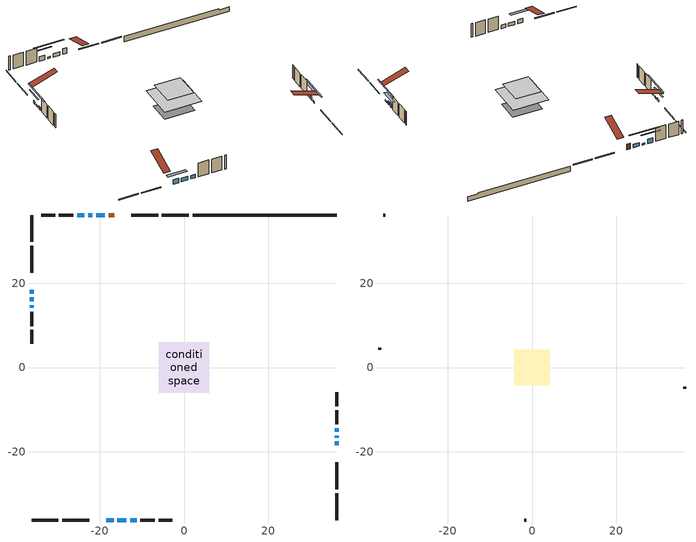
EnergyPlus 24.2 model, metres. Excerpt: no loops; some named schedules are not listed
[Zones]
conditioned space
 floor adiabatic (AdiabaticFloorConstruction): -5.97,-5.97 -5.97,5.97 5.97,5.97 5.97,-5.97 z2.74
 floor foundation (Slab1 construction): -4.88,-3.66 -4.88,3.66 4.88,3.66 4.88,-3.66 z-1.58
 wall outside (RimJoist1 construction): 1.17,36.24 -5.23,36.24 / -36.24,-36.24 -29.83,-36.24 / -36.24,36.24 -36.24,29.83 / 36.24,-36.24 36.24,-29.83 z0.3:0.6
 wall outside (RimJoist2 construction): -6.16,36.24 -12.57,36.24 / -28.9,-36.24 -22.5,-36.24 / -36.24,28.9 -36.24,22.5 / 36.24,-28.9 36.24,-22.5 z0.3:0.6
 wall outside (AdiabaticWallConstruction 1): -16.59,36.24 -17.87,36.24 z0.3:2.33
 wall outside (AdiabaticWallConstruction): -18.8,36.24 -20.88,36.24 / -15.82,-36.24 -13.74,-36.24 / -12.81,-36.24 -11.29,-36.24 / 36.24,-16.63 36.24,-16.23 z0.3:1.52; -36.24,18.48 -36.24,17.56 / -36.24,14.79 -36.24,14.18 z0.3:1.12; -18.48,-36.24 -16.75,-36.24 / 36.24,-15.31 36.24,-14.44 / -23.66,36.24 -25.38,36.24 z0.3:1.77; 36.24,-18.48 36.24,-17.56 / -21.81,36.24 -22.73,36.24 / -36.24,16.64 -36.24,15.72 z0.3:0.81
 wall outside (Wall1 construction): -26.31,36.24 -29.72,36.24 / -10.36,-36.24 -6.95,-36.24 / -36.24,13.25 -36.24,9.85 / 36.24,-13.51 36.24,-10.11 z0.3:5.18
 wall outside (Wall2 construction): -30.64,36.24 -33.9,36.24 / -6.02,-36.24 -2.77,-36.24 / -36.24,8.92 -36.24,5.67 / 36.24,-9.18 36.24,-5.93 z0.3:5.18
 wall foundation (FoundationWall1 construction): 2.1,36.24,-1.58 2.1,36.24,0.3 32.82,36.24,0.3 32.82,36.24,-0.11 36.24,36.24,-0.11 36.24,36.24,-1.58
 window (WindowConstruction): -18.8,36.24 -20.88,36.24 z0.3:1.52
 window (WindowConstruction 5): -36.24,18.48 -36.24,17.56 z0.3:1.11
 window (WindowConstruction 6): -18.48,-36.24 -16.75,-36.24 z0.3:1.77
 window (WindowConstruction 9): 36.24,-18.48 36.24,-17.56 z0.3:0.81
 window (WindowConstruction 10): -21.81,36.24 -22.73,36.24 z0.3:0.81
 window (WindowConstruction 11): -36.24,16.63 -36.24,15.72 z0.3:0.81
 window (WindowConstruction 1): -36.24,14.79 -36.24,14.18 z0.3:1.11
 window (WindowConstruction 2): -15.82,-36.24 -13.74,-36.24 z0.3:1.52
 window (WindowConstruction 7): -12.81,-36.24 -11.29,-36.24 z0.3:1.52
 window (WindowConstruction 8): 36.24,-16.63 36.24,-16.23 z0.3:1.52
 window (WindowConstruction 3): 36.24,-15.3 36.24,-14.44 z0.3:1.77
 window (WindowConstruction 4): -23.66,36.24 -25.38,36.24 z0.3:1.77
 door (Door): -16.59,36.24 -17.87,36.24 z0.3:2.33
 ceiling adiabatic (AdiabaticFloorConstruction): 5.97,-5.97 5.97,5.97 -5.97,5.97 -5.97,-5.97 z2.74
attic - vented
 floor to conditioned space (Floor1 construction Reversed): -4.22,-4.22 -4.22,4.22 4.22,4.22 4.22,-4.22 z5.18
 wall outside (Wall3 construction): -34.82,36.24 -35.31,36.24 / -1.84,-36.24 -1.36,-36.24 / -36.24,4.74 -36.24,4.26 / 36.24,-5 36.24,-4.52 z0.3:5.18
 roof outside (Roof1 construction): -15.66,36.24,5.18 -15.66,28.01,7.92 -13.49,28.01,7.92 -13.49,36.24,5.18; -19.41,-36.24,5.18 -19.41,-28.01,7.92 -21.57,-28.01,7.92 -21.57,-36.24,5.18; -36.24,19.41,5.18 -28.01,19.41,7.92 -28.01,21.57,7.92 -36.24,21.57,5.18; 36.24,-19.41,5.18 28.01,-19.41,7.92 28.01,-21.57,7.92 36.24,-21.57,5.18
shading: -36.24,15.25 -36.24,20.79 -36.53,20.79 -36.53,15.25 z3.42; -14.44,-36.24 -20.79,-36.24 -20.79,-37.15 -14.44,-37.15 z4.08; 36.24,-13.04 36.24,-23 36.53,-23 36.53,-13.04 z5.33; -27.25,36.24 -17.29,36.24 -17.29,36.53 -27.25,36.53 z5.33; -36.24,11.2 -36.24,21.15 -36.53,21.15 -36.53,11.2 z5.33; -36.24,13.98 -36.24,14.99 -36.53,14.99 -36.53,13.98 z1.31; 36.24,-12.13 36.24,-17.61 37.15,-17.61 37.15,-12.13 z4.08; -27.69,36.24 -21.35,36.24 -21.35,36.53 -27.69,36.53 z4.08
[Building]
Building 1: Terrain=Suburbs
[Site:Location]
Quebec Intl AP_QC: Latitude {deg}=46.8; Longitude {deg}=-71.38; Time Zone {hr}=-5; Elevation {m}=74; Keep Site Location Information=Yes
[Site:GroundTemperature:Shallow]
0.0108218, -2.24938, -2.43038, -1.3578, 2.94801, 7.23376, 10.9493, 13.303, 13.5029, 11.5886, 7.96783, 3.81355
[Site:WaterMainsTemperature]
Calculation Method=Schedule; Temperature Schedule=mains temperature schedule
[Material] Roughness=Rough; Thermal Absorptance=0.9
Name | Thickness {m} | Conductivity {W/m-K} | Density {kg/m3} | Specific Heat {J/kg-K} | Solar Absorptance | Visible Absorptance
asphalt or fiberglass shingles | 0.00635 | 0.162714 | 1121.4 | 1465.45 | 0.4 | 0.4
ceiling loosefill ins | 0.169333 | 0.0480833 | 16.02 | 1046.75 | 0.7 | 0.7
ceiling stud and cavity | 0.1397 | 0.141927 | 65.682 | 1177.47 | 0.7 | 0.7
concrete 4.0 in. | 0.1016 | 1.803125 | 2242.8 | 837.4 | 0.7 | 0.7
concrete 8.0 in. | 0.2032 | 1.803125 | 2242.8 | 837.4 | 0.7 | 0.7
door material | 0.04445 | 0.0451087 | 512.64 | 1214.23 | 0.7 | 0.7
exterior vertical ins | 0.0330777 | 0.029427 | 32.04 | 1214.23 | 0.7 | 0.7
floor covering | 0.0127 | 0.0433444 | 54.468 | 1339.84 | 0.6 | 0.6
floor rigid ins; wall rigid ins | 0.512978 | 0.029427 | 32.04 | 1214.23 | 0.7 | 0.7
floor stud and cavity | 0.1397 | 1.75129 | 37.0049 | 1207.88 | 0.7 | 0.7
furniture material conditioned space 1 | 0.1524 | 0.115458 | 640.8 | 1214.23 | 0.6 | 0.6
gypsum board | 0.0127 | 0.160291 | 801 | 837.4 | 0.6 | 0.6
gypsum board 1 | 0.0127 | 0.160291 | 801 | 837.4 | 0.7 | 0.7
osb sheathing 0.5 in. | 0.0127 | 0.115458 | 512.64 | 1214.23 | 0.7 | 0.7
osb sheathing 0.75 in. | 0.01905 | 0.115458 | 512.64 | 1214.23 | 0.7 | 0.7
osb sheathing 2.0 in. | 0.0508 | 0.115458 | 512.64 | 1214.23 | 0.7 | 0.7
rim joist rigid ins | 0.051816 | 0.029427 | 32.04 | 1214.23 | 0.7 | 0.7
rim joist stud and cavity | 0.0508 | 0.177588 | 50.32683 | 1063.81 | 0.6 | 0.6
rim joist stud and cavity 1 | 0.0508 | 0.275866 | 125.044 | 1163.47 | 0.6 | 0.6
wall stud and cavity | 0.1397 | 0.0863312 | 139.0536 | 1170.24 | 0.7 | 0.7
wall stud and cavity 1 | 0.0889 | 6.1454 | 50.32683 | 1063.81 | 0.6 | 0.6
wall stud and cavity 2 | 0.0889 | 0.380278 | 52.3479 | 1209.89 | 0.7 | 0.7
wall stud and cavity 3 | 0.0889 | 0.391764 | 83.0341 | 1211.67 | 0.7 | 0.7
wood siding | 0.0254 | 0.102417 | 544.68 | 1172.36 | 0.4 | 0.4
wood siding 1 | 0.00254 | 0.102417 | 544.68 | 1172.36 | 0.4 | 0.4
wood siding 2; wood siding 3; wood siding 4 | 0.0254 | 0.102417 | 544.68 | 1172.36 | 0.7 | 0.7
[WindowMaterial:SimpleGlazingSystem]
Name | U-Factor {W/m2-K} | Solar Heat Gain Coefficient
WindowMaterial | 2.983789 | 0.55
WindowMaterial 1 | 3.04852 | 0.45
WindowMaterial 2 | 3.029213 | 0.5
WindowMaterial 3 | 6.560929 | 0.79
WindowMaterial 4 | 6.779532 | 0.73
WindowMaterial 5 | 5.2601 | 0.67
[Construction]
AdiabaticFloorConstruction: floor stud and cavity, floor rigid ins, osb sheathing 0.75 in., floor covering
AdiabaticWallConstruction: wood siding 3, wall rigid ins, wall stud and cavity 2, gypsum board
AdiabaticWallConstruction 1: wood siding 4, wall rigid ins, wall stud and cavity 2, gypsum board
Door: door material
Floor1 construction Reversed: gypsum board, ceiling stud and cavity, ceiling loosefill ins
FoundationWall1 construction: concrete 8.0 in., gypsum board 1
furniture construction conditioned space 1: furniture material conditioned space 1
PartitionWallConstruction: gypsum board, wall stud and cavity 3, gypsum board
RimJoist1 construction: wood siding 2, rim joist stud and cavity
RimJoist2 construction: wood siding 2, rim joist rigid ins, osb sheathing 2.0 in., rim joist stud and cavity 1
Roof1 construction: asphalt or fiberglass shingles
Slab1 construction: concrete 4.0 in.
Wall1 construction; Wall2 construction: wood siding, osb sheathing 0.5 in., wall stud and cavity, gypsum board
Wall3 construction: wood siding 1, wall stud and cavity 1
WindowConstruction; WindowConstruction 2; WindowConstruction 3; WindowConstruction 4; WindowConstruction 6: WindowMaterial
WindowConstruction 1: WindowMaterial 1
WindowConstruction 10; WindowConstruction 11; WindowConstruction 9: WindowMaterial 5
WindowConstruction 5: WindowMaterial 2
WindowConstruction 7: WindowMaterial 3
WindowConstruction 8: WindowMaterial 4
[Zone] Multiplier=1; Part of Total Floor Area=Yes
Name | Volume {m3}
attic - vented | 31.7643
conditioned space | 475.2
[Space]
Name | Zone | Volume {m3}
attic - vented 1 | attic - vented | 31.7643
conditioned space 1 | conditioned space | 475.2
[ZoneInfiltration:EffectiveLeakageArea]
infil attic - vented 1: Zone or Space=attic - vented 1; Schedule=Always On Discrete; Effective Air Leakage Area {cm2}=2634.46; Stack Coefficient=0.000529828; Wind Coefficient=1.5552e-05
[ZoneMixing]
whole house fan mix: Zone or Space=attic - vented; Schedule=Always On Continuous; Design Flow Rate Calculation Method=Flow/Zone; Design Flow Rate {m3/s}=0; Source Zone or Space=conditioned space
[SurfaceProperty:ExposedFoundationPerimeter]
Slab1: Exposed Perimeter Calculation Method=TotalExposedPerimeter; Total Exposed Perimeter {m}=34.139
[InternalMass] Zone or ZoneList=conditioned space; Space or SpaceList=conditioned space 1
Name | Construction | Surface Area {m2}
furniture mass conditioned space 1 | furniture construction conditioned space 1 | 85.62
partition wall mass | PartitionWallConstruction | 214.05
[Lights]
interior lighting: Zone or ZoneList or Space or SpaceList=conditioned space 1; Schedule=interior lighting schedule; Design Level Calculation Method=LightingLevel; Lighting Level {W}=343.2; Return Air Fraction=0; Fraction Radiant=0.6; Fraction Visible=0.2; Fraction Replaceable=1
[People]
occupants: Zone or ZoneList or Space or SpaceList=conditioned space 1; Number of People Schedule=occupants schedule; Number of People Calculation Method=People; Number of People=3; Fraction Radiant=0.314171; Sensible Heat Fraction=0.56303; Activity Level Schedule=occupants activity schedule; Carbon Dioxide Generation Rate {m3/s-W}=0; Enable ASHRAE 55 Comfort Warnings=No; Mean Radiant Temperature Calculation Type=EnclosureAveraged
[ElectricEquipment] Zone or ZoneList or Space or SpaceList=conditioned space 1; Design Level Calculation Method=EquipmentLevel
Name | Schedule | Design Level {W} | Fraction Latent | Fraction Radiant | Fraction Lost
clothes dryer | clothes dryer schedule | 140.772 | 0.015 | 0.081 | 0.85
clothes washer | clothes washer schedule | 32.1985 | 0.03 | 0.162 | 0.7
cooking range | cooking range schedule | 215.147 | 0.08 | 0.432 | 0.2
dishwasher | dishwasher schedule | 66.8632 | 0.3 | 0.18 | 0.4
fridge | fridge schedule | 72.9452 | 0 | 0.6 | 0
mech vent bath fan 0 | mech vent bath fan 0 schedule | 50.2 | 0 | 0 | 1
mech vent bath fan 1 | mech vent bath fan 1 schedule | 50.2 | 0 | 0 | 1
mech vent house fan | mech vent house fan schedule | 0 | 0 | 0 | 1
mech vent house fan cfis | mech vent house fan cfis schedule | 0 | 0 | 0 | 0
mech vent range fan 0 | mech vent range fan 0 schedule | 57 | 0 | 0 | 1
misc plug loads | misc plug loads schedule | 494.7 | 0.045 | 0.513 | 0.1
whole house fan | Always On Discrete | 0 | 0 | 0 | 1
[OtherEquipment] Zone or ZoneList or Space or SpaceList=conditioned space 1; Design Level Calculation Method=EquipmentLevel
Name | Fuel Type | Schedule | Design Level {W} | Fraction Latent | Fraction Radiant | Fraction Lost
clothes dryer 1 | Electricity | clothes dryer schedule | 0 | 0.015 | 0.081 | 0.85
cooking range 1 | Electricity | cooking range schedule | 0 | 0.08 | 0.432 | 0.2
general water use latent | None | general water use schedule | 62.594 | 1 | 0 | 0
general water use sensible | None | general water use schedule | -61.6891 | 0 | 0.6 | 0
mech vent house fan latent load | None | Always On Discrete | 0 | 1 | 0 | 0
mech vent house fan sensible load | None | Always On Discrete | 0 | 0 | 0 | 0
water heater energy adjustment1 | Electricity | Always On Discrete | 0.01 | 0 | 0 | 1
[ZoneInfiltration:DesignFlowRate] Zone or ZoneList or Space or SpaceList=conditioned space 1; Schedule=Always On Discrete; Design Flow Rate Calculation Method=Flow/Zone; Design Flow Rate {m3/s}=0
infil flow; natural vent flow; whole house fan flow
[ZoneControl:Thermostat]
conditioned space Thermostat: Zone or ZoneList=conditioned space; Control Type Schedule=conditioned space Thermostat Schedule; Control 1=conditioned space temperature setpoint; Temperature Difference Between Cutout And Setpoint {deltaC}=0
[ZoneHVAC:Baseboard:Convective:Electric]
electric baseboard: Availability Schedule=Always On Discrete; Heating Design Capacity {W}=15377.4; Efficiency=1
[AirLoopHVAC:UnitarySystem]
unit heater unitary system: Control Type=Load; Controlling Zone or Thermostat Location=conditioned space; Dehumidification Control Type=None; Availability Schedule=Always On Discrete; Supply Fan=unit heater supply fan; Fan Placement=BlowThrough; Supply Air Fan Operating Mode Schedule=unit heater auto fan schedule; Heating Coil=unit heater htg coil; DX Heating Coil Sizing Ratio=1; Use DOAS DX Cooling Coil=No; Minimum Supply Air Temperature {C}=2; Latent Load Control=SensibleOnlyLoadControl; Cooling Supply Air Flow Rate Method=None; Heating Supply Air Flow Rate Method=SupplyAirFlowRate; Heating Supply Air Flow Rate {m3/s}=0.00141584; No Load Supply Air Flow Rate Method=SupplyAirFlowRate; No Load Supply Air Flow Rate {m3/s}=0; No Load Supply Air Flow Rate Control Set To Low Speed=Yes; Maximum Supply Air Temperature {C}=48.8889; Maximum Outdoor Dry-Bulb Temperature for Supplemental Heater Operation {C}=21; Ancillary On-Cycle Electric Power {W}=0; Ancillary Off-Cycle Electric Power {W}=0
[Fan:SystemModel]
unit heater supply fan: Availability Schedule=Always On Discrete; Design Maximum Air Flow Rate {m3/s}=0.00141584; Speed Control Method=Discrete; Electric Power Minimum Flow Rate Fraction=0.2; Design Pressure Rise {Pa}=500; Motor Efficiency=1; Motor In Air Stream Fraction=1; Design Electric Power Consumption {W}=Autosize; Design Power Sizing Method=PowerPerFlow; Electric Power Per Unit Flow Rate {W/(m3/s)}=28251.7; Electric Power Per Unit Flow Rate Per Unit Pressure {W/((m3/s)-Pa)}=1.66667; Fan Total Efficiency=0.7; Motor Loss Radiative Fraction=0; Number of Speeds=1; Speed Flow Fraction 1=1; Speed Electric Power Fraction 1=1
[Coil:Heating:Fuel]
unit heater htg coil: Availability Schedule=Always On Discrete; Fuel Type=OtherFuel1; Burner Efficiency=0.3; Nominal Capacity {W}=0.293071; On Cycle Parasitic Electric Load {W}=0; Off Cycle Parasitic Fuel Load {W}=0
[Zone equipment]
conditioned space: electric baseboard, unit heater unitary system
[Foundation:Kiva]
Foundation Kiva 1: Initial Indoor Air Temperature {C}=18; Wall Height Above Grade {m}=0.300015; Wall Depth Below Slab {m}=0.2032; Custom Block Material Name 1=exterior vertical ins; Custom Block Depth 1 {m}=1.88001; Custom Block X Position 1 {m}=0.2159; Custom Block Z Position 1 {m}=0
[Foundation:Kiva:Settings]
Soil Conductivity {W/m-K}=0.849921; Soil Density {kg/m3}=1842.3; Soil Specific Heat {J/kg-K}=418.7; Ground Solar Absorptivity=0.9; Ground Thermal Absorptivity=0.9; Ground Surface Roughness {m}=0.03; Far-Field Width {m}=40; Deep-Ground Boundary Condition=ZeroFlux; Deep-Ground Depth {m}=40; Minimum Cell Dimension {m}=0.2; Maximum Cell Growth Coefficient=3; Simulation Timestep=Timestep
[Exterior:Lights]
exterior lighting: Schedule=exterior lighting schedule; Design Level {W}=75.6
[EnergyManagementSystem:GlobalVariable]
infil_program_Qfan
infil_program_Qinf
natural_vent_program_Qnv
natural_vent_program_Qwhf
[EnergyManagementSystem:Sensor]
Name | Output:Variable or Output:Meter Index Key | Output:Variable or Output:Meter
airflow_gain | infil flow | Infiltration Sensible Heat Gain Energy
airflow_gain_1 | natural vent flow | Infiltration Sensible Heat Gain Energy
airflow_gain_2 | whole house fan flow | Infiltration Sensible Heat Gain Energy
airflow_loss | infil flow | Infiltration Sensible Heat Loss Energy
airflow_loss_1 | natural vent flow | Infiltration Sensible Heat Loss Energy
airflow_loss_2 | whole house fan flow | Infiltration Sensible Heat Loss Energy
clg_load_cond |  | Cooling:EnergyTransfer:Zone:CONDITIONED SPACE
clg_sp_s; clg_sp_s_1 | cooling setpoint | Schedule Value
clothes_dryer_exhaust_0_sch_s | clothes dryer exhaust 0 schedule | Schedule Value
conditioned_space_clg_unmet_s | conditioned space | Zone Cooling Setpoint Not Met Time
conditioned_space_htg_unmet_s | conditioned space | Zone Heating Setpoint Not Met Time
cool_season | cooling season schedule | Schedule Value
fridge_tin_s | conditioned space | Zone Mean Air Temperature
htg_load_cond |  | Heating:EnergyTransfer:Zone:CONDITIONED SPACE
htg_sp_s; htg_sp_s_1 | heating setpoint | Schedule Value
ig_ee_conv | clothes dryer | Electric Equipment Convective Heating Energy
ig_ee_conv_2 | cooking range | Electric Equipment Convective Heating Energy
ig_ee_conv_4 | fridge | Electric Equipment Convective Heating Energy
ig_ee_conv_5 | misc plug loads | Electric Equipment Convective Heating Energy
ig_ee_conv_6 | whole house fan | Electric Equipment Convective Heating Energy
ig_ee_rad | clothes dryer | Electric Equipment Radiant Heating Energy
ig_ee_rad_2 | cooking range | Electric Equipment Radiant Heating Energy
ig_ee_rad_4 | fridge | Electric Equipment Radiant Heating Energy
ig_ee_rad_5 | misc plug loads | Electric Equipment Radiant Heating Energy
ig_ee_rad_6 | whole house fan | Electric Equipment Radiant Heating Energy
ig_lgt_conv | interior lighting | Lights Convective Heating Energy
ig_lgt_rad | interior lighting | Lights Radiant Heating Energy
ig_lgt_vis | interior lighting | Lights Visible Radiation Heating Energy
ig_oe_conv | clothes dryer 1 | Other Equipment Convective Heating Energy
ig_oe_conv_1 | cooking range 1 | Other Equipment Convective Heating Energy
ig_oe_conv_2 | general water use latent | Other Equipment Convective Heating Energy
ig_oe_conv_3 | general water use sensible | Other Equipment Convective Heating Energy
ig_oe_conv_4 | water heater energy adjustment1 | Other Equipment Convective Heating Energy
ig_oe_rad | clothes dryer 1 | Other Equipment Radiant Heating Energy
ig_oe_rad_1 | cooking range 1 | Other Equipment Radiant Heating Energy
ig_oe_rad_2 | general water use latent | Other Equipment Radiant Heating Energy
ig_oe_rad_3 | general water use sensible | Other Equipment Radiant Heating Energy
ig_oe_rad_4 | water heater energy adjustment1 | Other Equipment Radiant Heating Energy
ig_ppl_conv | occupants | People Convective Heating Energy
ig_ppl_rad | occupants | People Radiant Heating Energy
im_conv | furniture mass conditioned space 1 | Surface Inside Face Convection Heat Gain Energy
im_conv_1 | partition wall mass | Surface Inside Face Convection Heat Gain Energy
im_ig | furniture mass conditioned space 1 | Surface Inside Face Internal Gains Radiation Heat Gain Energy
im_ig_1 | partition wall mass | Surface Inside Face Internal Gains Radiation Heat Gain Energy
im_lgt | furniture mass conditioned space 1 | Surface Inside Face Lights Radiation Heat Gain Energy
im_lgt_1 | partition wall mass | Surface Inside Face Lights Radiation Heat Gain Energy
im_sol | furniture mass conditioned space 1 | Surface Inside Face Solar Radiation Heat Gain Energy
im_sol_1 | partition wall mass | Surface Inside Face Solar Radiation Heat Gain Energy
im_surf | furniture mass conditioned space 1 | Surface Inside Face Net Surface Thermal Radiation Heat Gain Energy
im_surf_1 | partition wall mass | Surface Inside Face Net Surface Thermal Radiation Heat Gain Energy
mech_vent_bath_fan_0_sch_s | mech vent bath fan 0 schedule | Schedule Value
mech_vent_bath_fan_1_sch_s | mech vent bath fan 1 schedule | Schedule Value
mech_vent_range_fan_0_sch_s | mech vent range fan 0 schedule | Schedule Value
mv_conv | mech vent bath fan 0 | Electric Equipment Convective Heating Energy
mv_conv_1 | mech vent bath fan 1 | Electric Equipment Convective Heating Energy
mv_conv_2 | mech vent house fan | Electric Equipment Convective Heating Energy
mv_conv_3 | mech vent house fan cfis | Electric Equipment Convective Heating Energy
mv_conv_4 | mech vent range fan 0 | Electric Equipment Convective Heating Energy
mv_conv_5 | mech vent house fan latent load | Other Equipment Convective Heating Energy
mv_conv_6 | mech vent house fan sensible load | Other Equipment Convective Heating Energy
mv_rad | mech vent bath fan 0 | Electric Equipment Radiant Heating Energy
mv_rad_1 | mech vent bath fan 1 | Electric Equipment Radiant Heating Energy
mv_rad_2 | mech vent house fan | Electric Equipment Radiant Heating Energy
mv_rad_3 | mech vent house fan cfis | Electric Equipment Radiant Heating Energy
mv_rad_4 | mech vent range fan 0 | Electric Equipment Radiant Heating Energy
mv_rad_5 | mech vent house fan latent load | Other Equipment Radiant Heating Energy
mv_rad_6 | mech vent house fan sensible load | Other Equipment Radiant Heating Energy
natural_vent_s | natural vent schedule | Schedule Value
out_pb_s |  | Site Outdoor Air Barometric Pressure
out_wt_s |  | Site Outdoor Air Humidity Ratio
site_vw_s |  | Site Wind Speed
ss_back_out | Window1 | Surface Window Shortwave from Zone Back Out Window Heat Transfer Rate
ss_back_out_1 | Window11 | Surface Window Shortwave from Zone Back Out Window Heat Transfer Rate
ss_back_out_10 | Window8 | Surface Window Shortwave from Zone Back Out Window Heat Transfer Rate
ss_back_out_11 | Window9 | Surface Window Shortwave from Zone Back Out Window Heat Transfer Rate
ss_back_out_2 | Window12 | Surface Window Shortwave from Zone Back Out Window Heat Transfer Rate
ss_back_out_3 | Window14 | Surface Window Shortwave from Zone Back Out Window Heat Transfer Rate
ss_back_out_4 | Window15 | Surface Window Shortwave from Zone Back Out Window Heat Transfer Rate
ss_back_out_5 | Window16 | Surface Window Shortwave from Zone Back Out Window Heat Transfer Rate
ss_back_out_6 | Window3 | Surface Window Shortwave from Zone Back Out Window Heat Transfer Rate
ss_back_out_7 | Window4 | Surface Window Shortwave from Zone Back Out Window Heat Transfer Rate
ss_back_out_8 | Window6 | Surface Window Shortwave from Zone Back Out Window Heat Transfer Rate
ss_back_out_9 | Window7 | Surface Window Shortwave from Zone Back Out Window Heat Transfer Rate
ss_conv | Door1 | Surface Inside Face Convection Heat Gain Energy
ss_conv_1 | Window1 | Surface Inside Face Convection Heat Gain Energy
ss_conv_10 | Window7 | Surface Inside Face Convection Heat Gain Energy
ss_conv_11 | Window8 | Surface Inside Face Convection Heat Gain Energy
ss_conv_12 | Window9 | Surface Inside Face Convection Heat Gain Energy
ss_conv_2 | Window11 | Surface Inside Face Convection Heat Gain Energy
ss_conv_3 | Window12 | Surface Inside Face Convection Heat Gain Energy
ss_conv_4 | Window14 | Surface Inside Face Convection Heat Gain Energy
ss_conv_5 | Window15 | Surface Inside Face Convection Heat Gain Energy
ss_conv_6 | Window16 | Surface Inside Face Convection Heat Gain Energy
ss_conv_7 | Window3 | Surface Inside Face Convection Heat Gain Energy
ss_conv_8 | Window4 | Surface Inside Face Convection Heat Gain Energy
ss_conv_9 | Window6 | Surface Inside Face Convection Heat Gain Energy
ss_ig | Door1 | Surface Inside Face Internal Gains Radiation Heat Gain Energy
ss_ig_1 | Window1 | Surface Inside Face Internal Gains Radiation Heat Gain Energy
ss_ig_10 | Window7 | Surface Inside Face Internal Gains Radiation Heat Gain Energy
ss_ig_11 | Window8 | Surface Inside Face Internal Gains Radiation Heat Gain Energy
ss_ig_12 | Window9 | Surface Inside Face Internal Gains Radiation Heat Gain Energy
ss_ig_2 | Window11 | Surface Inside Face Internal Gains Radiation Heat Gain Energy
ss_ig_3 | Window12 | Surface Inside Face Internal Gains Radiation Heat Gain Energy
ss_ig_4 | Window14 | Surface Inside Face Internal Gains Radiation Heat Gain Energy
ss_ig_5 | Window15 | Surface Inside Face Internal Gains Radiation Heat Gain Energy
ss_ig_6 | Window16 | Surface Inside Face Internal Gains Radiation Heat Gain Energy
ss_ig_7 | Window3 | Surface Inside Face Internal Gains Radiation Heat Gain Energy
ss_ig_8 | Window4 | Surface Inside Face Internal Gains Radiation Heat Gain Energy
ss_ig_9 | Window6 | Surface Inside Face Internal Gains Radiation Heat Gain Energy
ss_lgt | Door1 | Surface Inside Face Lights Radiation Heat Gain Energy
ss_sol | Door1 | Surface Inside Face Solar Radiation Heat Gain Energy
ss_surf | Door1 | Surface Inside Face Net Surface Thermal Radiation Heat Gain Energy
ss_surf_1 | Window1 | Surface Inside Face Net Surface Thermal Radiation Heat Gain Energy
ss_surf_10 | Window7 | Surface Inside Face Net Surface Thermal Radiation Heat Gain Energy
ss_surf_11 | Window8 | Surface Inside Face Net Surface Thermal Radiation Heat Gain Energy
ss_surf_12 | Window9 | Surface Inside Face Net Surface Thermal Radiation Heat Gain Energy
ss_surf_2 | Window11 | Surface Inside Face Net Surface Thermal Radiation Heat Gain Energy
ss_surf_3 | Window12 | Surface Inside Face Net Surface Thermal Radiation Heat Gain Energy
ss_surf_4 | Window14 | Surface Inside Face Net Surface Thermal Radiation Heat Gain Energy
ss_surf_5 | Window15 | Surface Inside Face Net Surface Thermal Radiation Heat Gain Energy
ss_surf_6 | Window16 | Surface Inside Face Net Surface Thermal Radiation Heat Gain Energy
ss_surf_7 | Window3 | Surface Inside Face Net Surface Thermal Radiation Heat Gain Energy
ss_surf_8 | Window4 | Surface Inside Face Net Surface Thermal Radiation Heat Gain Energy
ss_surf_9 | Window6 | Surface Inside Face Net Surface Thermal Radiation Heat Gain Energy
ss_trans_in | Window1 | Surface Window Transmitted Solar Radiation Rate
ss_trans_in_1 | Window11 | Surface Window Transmitted Solar Radiation Rate
ss_trans_in_10 | Window8 | Surface Window Transmitted Solar Radiation Rate
ss_trans_in_11 | Window9 | Surface Window Transmitted Solar Radiation Rate
ss_trans_in_2 | Window12 | Surface Window Transmitted Solar Radiation Rate
ss_trans_in_3 | Window14 | Surface Window Transmitted Solar Radiation Rate
ss_trans_in_4 | Window15 | Surface Window Transmitted Solar Radiation Rate
